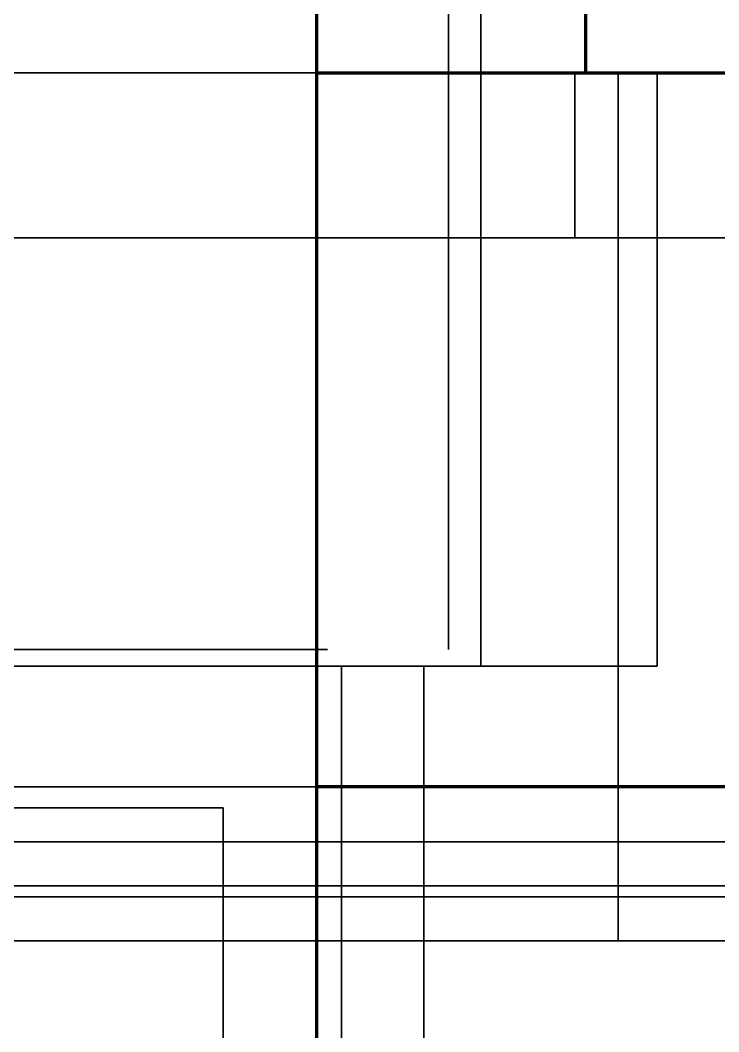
# Model space of a CAD drawing. Header units: millimetres. Extents: x 0 to 2208, y 0 to 420.
# Drawn here: x 190.488 to 193.031, y 229.659 to 233.342 of the extents above; entities that cross this region are included whole.
import ezdxf

# ---------------------------------------------------------------- set-up
doc = ezdxf.new("R2010")
doc.units = ezdxf.units.MM
doc.linetypes.add('IRAM-E-TRAZOS', pattern=[5, 4, -1])
doc.layers.add('01-VISIBLE', color=7, linetype='CONTINUOUS', lineweight=70)
doc.layers.add('02-OCULTA', color=4, linetype='IRAM-E-TRAZOS', lineweight=35)

msp = doc.modelspace()

# ---------------------------------------------------------------- linework, layer by layer
at = {"layer": '01-VISIBLE'}
msp.add_line((192.547, 233.1503), (192.547, 233.9703), dxfattribs=at)
for points in [[(191.567, 229.6203), (191.567, 229.7203), (191.567, 229.8203), (191.567, 229.9203), (191.567, 230.0203), (191.567, 230.1203), (191.567, 230.2203), (191.567, 230.3203), (191.567, 230.4203), (191.567, 230.5203), (191.567, 230.6203), (191.567, 230.7203), (191.567, 230.8203), (191.567, 230.9203), (191.567, 231.0203), (191.567, 231.1203), (191.567, 231.2203), (191.567, 231.3203), (191.567, 231.4203), (191.567, 231.5203), (191.567, 231.6203), (191.567, 231.7203), (191.567, 231.8203), (191.567, 231.9203), (191.567, 232.0203), (191.567, 232.1203), (191.567, 232.2203), (191.567, 232.3203), (191.567, 232.4203), (191.567, 232.5203), (191.567, 232.6203), (191.567, 232.7203), (191.567, 232.8203), (191.567, 232.9203), (191.567, 233.0203), (191.567, 233.1203), (191.567, 233.2203), (191.567, 233.3203), (191.567, 233.4203)], [(191.567, 233.1503), (191.6702, 233.1503), (191.7733, 233.1503), (191.8765, 233.1503), (191.9796, 233.1503), (192.0828, 233.1503), (192.1859, 233.1503), (192.2891, 233.1503), (192.3923, 233.1503), (192.4954, 233.1503), (192.5986, 233.1503), (192.7017, 233.1503), (192.8049, 233.1503), (192.9081, 233.1503), (193.0112, 233.1503), (193.1144, 233.1503), (193.2175, 233.1503), (193.3207, 233.1503), (193.4238, 233.1503), (193.527, 233.1503)], [(193.527, 230.5503), (193.4238, 230.5503), (193.3207, 230.5503), (193.2175, 230.5503), (193.1144, 230.5503), (193.0112, 230.5503), (192.9081, 230.5503), (192.8049, 230.5503), (192.7017, 230.5503), (192.5986, 230.5503), (192.4954, 230.5503), (192.3923, 230.5503), (192.2891, 230.5503), (192.1859, 230.5503), (192.0828, 230.5503), (191.9796, 230.5503), (191.8765, 230.5503), (191.7733, 230.5503), (191.6702, 230.5503), (191.567, 230.5503)]]:
    msp.add_lwpolyline(points, dxfattribs=at)
at = {"layer": '02-OCULTA'}
for p, q in [((192.047, 235.512), (192.047, 233.1511)), ((192.047, 233.1503), (192.047, 235.5103)), ((192.1646, 233.1503), (192.1646, 233.9703)), ((187.607, 233.1511), (192.047, 233.1511)), ((192.047, 233.1503), (187.607, 233.1503)), ((192.047, 233.1511), (192.047, 231.0503)), ((192.047, 231.0503), (192.047, 233.1503)), ((192.1646, 230.9903), (192.1646, 233.1503)), ((192.507, 232.5503), (192.507, 233.1503)), ((192.6646, 229.9899), (192.6646, 233.1503)), ((192.807, 230.9903), (192.807, 233.1503)), ((187.607, 231.0503), (192.047, 231.0503)), ((187.607, 231.0503), (192.047, 231.0503)), ((191.657, 127.8951), (191.657, 230.9903)), ((191.957, 127.8951), (191.957, 230.9903)), ((191.227, 229.4938), (191.227, 230.4738))]:
    msp.add_line(p, q, dxfattribs=at)
for points in [[(192.1646, 233.1503), (192.063, 233.1503), (191.9613, 233.1503), (191.8597, 233.1503), (191.7581, 233.1503), (191.6564, 233.1503), (191.5548, 233.1503), (191.4532, 233.1503), (191.3515, 233.1503), (191.2499, 233.1503), (191.1483, 233.1503), (191.0466, 233.1503), (190.945, 233.1503), (190.8433, 233.1503), (190.7417, 233.1503), (190.6401, 233.1503), (190.5384, 233.1503), (190.4368, 233.1503), (190.3352, 233.1503), (190.2335, 233.1503), (190.1319, 233.1503), (190.0303, 233.1503), (189.9286, 233.1503), (189.827, 233.1503)], [(192.1646, 233.1503), (192.063, 233.1503), (191.9613, 233.1503), (191.8597, 233.1503), (191.7581, 233.1503), (191.6564, 233.1503), (191.5548, 233.1503), (191.4532, 233.1503), (191.3515, 233.1503), (191.2499, 233.1503), (191.1483, 233.1503), (191.0466, 233.1503), (190.945, 233.1503), (190.8433, 233.1503), (190.7417, 233.1503), (190.6401, 233.1503), (190.5384, 233.1503), (190.4368, 233.1503), (190.3352, 233.1503), (190.2335, 233.1503), (190.1319, 233.1503), (190.0303, 233.1503), (189.9286, 233.1503), (189.827, 233.1503)], [(193.127, 233.1503), (193.027, 233.1503), (192.927, 233.1503), (192.827, 233.1503), (192.727, 233.1503), (192.627, 233.1503), (192.527, 233.1503), (192.427, 233.1503), (192.327, 233.1503), (192.227, 233.1503), (192.127, 233.1503), (192.027, 233.1503), (191.927, 233.1503), (191.827, 233.1503), (191.727, 233.1503), (191.627, 233.1503), (191.527, 233.1503), (191.427, 233.1503), (191.327, 233.1503), (191.227, 233.1503), (191.127, 233.1503), (191.027, 233.1503), (190.927, 233.1503), (190.827, 233.1503), (190.727, 233.1503), (190.627, 233.1503), (190.527, 233.1503), (190.427, 233.1503)], [(190.4314, 233.1503), (190.5322, 233.1503), (190.6329, 233.1503), (190.7337, 233.1503), (190.8344, 233.1503), (190.9351, 233.1503), (191.0359, 233.1503), (191.1366, 233.1503), (191.2374, 233.1503), (191.3381, 233.1503), (191.4389, 233.1503), (191.5396, 233.1503), (191.6403, 233.1503), (191.7411, 233.1503), (191.8418, 233.1503), (191.9426, 233.1503), (192.0433, 233.1503), (192.144, 233.1503), (192.2448, 233.1503), (192.3455, 233.1503), (192.4463, 233.1503), (192.547, 233.1503)], [(192.547, 233.1503), (192.4463, 233.1503), (192.3455, 233.1503), (192.2448, 233.1503), (192.144, 233.1503), (192.0433, 233.1503), (191.9426, 233.1503), (191.8418, 233.1503), (191.7411, 233.1503), (191.6403, 233.1503), (191.5396, 233.1503), (191.4389, 233.1503), (191.3381, 233.1503), (191.2374, 233.1503), (191.1366, 233.1503), (191.0359, 233.1503), (190.9351, 233.1503), (190.8344, 233.1503), (190.7337, 233.1503), (190.6329, 233.1503), (190.5322, 233.1503), (190.4314, 233.1503)], [(190.4351, 233.1503), (190.5364, 233.1503), (190.6377, 233.1503), (190.7391, 233.1503), (190.8404, 233.1503), (190.9418, 233.1503), (191.0431, 233.1503), (191.1445, 233.1503), (191.2458, 233.1503), (191.3471, 233.1503), (191.4485, 233.1503), (191.5498, 233.1503), (191.6512, 233.1503), (191.7525, 233.1503), (191.8539, 233.1503), (191.9552, 233.1503), (192.0565, 233.1503), (192.1579, 233.1503), (192.2592, 233.1503), (192.3606, 233.1503), (192.4619, 233.1503), (192.5633, 233.1503), (192.6646, 233.1503)], [(192.6646, 233.1503), (192.5633, 233.1503), (192.4619, 233.1503), (192.3606, 233.1503), (192.2592, 233.1503), (192.1579, 233.1503), (192.0565, 233.1503), (191.9552, 233.1503), (191.8539, 233.1503), (191.7525, 233.1503), (191.6512, 233.1503), (191.5498, 233.1503), (191.4485, 233.1503), (191.3471, 233.1503), (191.2458, 233.1503), (191.1445, 233.1503), (191.0431, 233.1503), (190.9418, 233.1503), (190.8404, 233.1503), (190.7391, 233.1503), (190.6377, 233.1503), (190.5364, 233.1503), (190.4351, 233.1503)], [(190.4368, 233.1503), (190.5384, 233.1503), (190.6401, 233.1503), (190.7417, 233.1503), (190.8433, 233.1503), (190.945, 233.1503), (191.0466, 233.1503), (191.1483, 233.1503), (191.2499, 233.1503), (191.3515, 233.1503), (191.4532, 233.1503), (191.5548, 233.1503), (191.6564, 233.1503), (191.7581, 233.1503), (191.8597, 233.1503), (191.9613, 233.1503), (192.063, 233.1503), (192.1646, 233.1503)], [(190.4368, 233.1503), (190.5384, 233.1503), (190.6401, 233.1503), (190.7417, 233.1503), (190.8433, 233.1503), (190.945, 233.1503), (191.0466, 233.1503), (191.1483, 233.1503), (191.2499, 233.1503), (191.3515, 233.1503), (191.4532, 233.1503), (191.5548, 233.1503), (191.6564, 233.1503), (191.7581, 233.1503), (191.8597, 233.1503), (191.9613, 233.1503), (192.063, 233.1503), (192.1646, 233.1503)], [(190.4411, 233.1503), (190.5435, 233.1503), (190.6458, 233.1503), (190.7482, 233.1503), (190.8505, 233.1503), (190.9529, 233.1503), (191.0552, 233.1503), (191.1576, 233.1503), (191.2599, 233.1503), (191.3623, 233.1503), (191.4646, 233.1503), (191.567, 233.1503)], [(193.107, 233.1503), (193.0045, 233.1503), (192.902, 233.1503), (192.7995, 233.1503), (192.697, 233.1503), (192.5945, 233.1503), (192.492, 233.1503), (192.3895, 233.1503), (192.287, 233.1503), (192.1845, 233.1503), (192.082, 233.1503), (191.9795, 233.1503), (191.877, 233.1503), (191.7745, 233.1503), (191.672, 233.1503), (191.5695, 233.1503), (191.467, 233.1503), (191.3645, 233.1503), (191.262, 233.1503), (191.1595, 233.1503), (191.057, 233.1503), (190.9545, 233.1503), (190.852, 233.1503), (190.7495, 233.1503), (190.647, 233.1503), (190.5445, 233.1503), (190.442, 233.1503)], [(192.807, 233.1503), (192.7042, 233.1503), (192.6015, 233.1503), (192.4987, 233.1503), (192.396, 233.1503), (192.2932, 233.1503), (192.1904, 233.1503), (192.0877, 233.1503), (191.9849, 233.1503), (191.8822, 233.1503), (191.7794, 233.1503), (191.6767, 233.1503), (191.5739, 233.1503), (191.4711, 233.1503), (191.3684, 233.1503), (191.2656, 233.1503), (191.1629, 233.1503), (191.0601, 233.1503), (190.9573, 233.1503), (190.8546, 233.1503), (190.7518, 233.1503), (190.6491, 233.1503), (190.5463, 233.1503), (190.4436, 233.1503)], [(192.507, 233.1503), (192.4039, 233.1503), (192.3008, 233.1503), (192.1978, 233.1503), (192.0947, 233.1503), (191.9916, 233.1503), (191.8885, 233.1503), (191.7855, 233.1503), (191.6824, 233.1503), (191.5793, 233.1503), (191.4762, 233.1503), (191.3732, 233.1503), (191.2701, 233.1503), (191.167, 233.1503), (191.0639, 233.1503), (190.9608, 233.1503), (190.8578, 233.1503), (190.7547, 233.1503), (190.6516, 233.1503), (190.5485, 233.1503), (190.4455, 233.1503)], [(190.483, 233.1503), (190.5839, 233.1503), (190.6848, 233.1503), (190.7858, 233.1503), (190.8867, 233.1503), (190.9876, 233.1503), (191.0885, 233.1503), (191.1895, 233.1503), (191.2904, 233.1503), (191.3913, 233.1503), (191.4922, 233.1503), (191.5932, 233.1503), (191.6941, 233.1503), (191.795, 233.1503), (191.8959, 233.1503), (191.9968, 233.1503), (192.0978, 233.1503), (192.1987, 233.1503), (192.2996, 233.1503), (192.4005, 233.1503), (192.5015, 233.1503), (192.6024, 233.1503), (192.7033, 233.1503), (192.8042, 233.1503), (192.9052, 233.1503), (193.0061, 233.1503), (193.107, 233.1503)], [(190.4836, 233.1503), (190.5846, 233.1503), (190.6856, 233.1503), (190.7867, 233.1503), (190.8877, 233.1503), (190.9887, 233.1503), (191.0897, 233.1503), (191.1907, 233.1503), (191.2917, 233.1503), (191.3928, 233.1503), (191.4938, 233.1503), (191.5948, 233.1503), (191.6958, 233.1503), (191.7968, 233.1503), (191.8978, 233.1503), (191.9989, 233.1503), (192.0999, 233.1503), (192.2009, 233.1503), (192.3019, 233.1503), (192.4029, 233.1503), (192.5039, 233.1503), (192.605, 233.1503), (192.706, 233.1503), (192.807, 233.1503)], [(190.4844, 233.1503), (190.5855, 233.1503), (190.6866, 233.1503), (190.7878, 233.1503), (190.8889, 233.1503), (190.99, 233.1503), (191.0912, 233.1503), (191.1923, 233.1503), (191.2934, 233.1503), (191.3945, 233.1503), (191.4957, 233.1503), (191.5968, 233.1503), (191.6979, 233.1503), (191.7991, 233.1503), (191.9002, 233.1503), (192.0013, 233.1503), (192.1025, 233.1503), (192.2036, 233.1503), (192.3047, 233.1503), (192.4059, 233.1503), (192.507, 233.1503)], [(193.107, 232.5503), (193.0045, 232.5503), (192.902, 232.5503), (192.7995, 232.5503), (192.697, 232.5503), (192.5945, 232.5503), (192.492, 232.5503), (192.3895, 232.5503), (192.287, 232.5503), (192.1845, 232.5503), (192.082, 232.5503), (191.9795, 232.5503), (191.877, 232.5503), (191.7745, 232.5503), (191.672, 232.5503), (191.5695, 232.5503), (191.467, 232.5503), (191.3645, 232.5503), (191.262, 232.5503), (191.1595, 232.5503), (191.057, 232.5503), (190.9545, 232.5503), (190.852, 232.5503), (190.7495, 232.5503), (190.647, 232.5503), (190.5445, 232.5503), (190.442, 232.5503)], [(192.507, 232.5503), (192.4039, 232.5503), (192.3008, 232.5503), (192.1978, 232.5503), (192.0947, 232.5503), (191.9916, 232.5503), (191.8885, 232.5503), (191.7855, 232.5503), (191.6824, 232.5503), (191.5793, 232.5503), (191.4762, 232.5503), (191.3732, 232.5503), (191.2701, 232.5503), (191.167, 232.5503), (191.0639, 232.5503), (190.9608, 232.5503), (190.8578, 232.5503), (190.7547, 232.5503), (190.6516, 232.5503), (190.5485, 232.5503), (190.4455, 232.5503)], [(190.483, 232.5503), (190.5839, 232.5503), (190.6848, 232.5503), (190.7858, 232.5503), (190.8867, 232.5503), (190.9876, 232.5503), (191.0885, 232.5503), (191.1895, 232.5503), (191.2904, 232.5503), (191.3913, 232.5503), (191.4922, 232.5503), (191.5932, 232.5503), (191.6941, 232.5503), (191.795, 232.5503), (191.8959, 232.5503), (191.9968, 232.5503), (192.0978, 232.5503), (192.1987, 232.5503), (192.2996, 232.5503), (192.4005, 232.5503), (192.5015, 232.5503), (192.6024, 232.5503), (192.7033, 232.5503), (192.8042, 232.5503), (192.9052, 232.5503), (193.0061, 232.5503), (193.107, 232.5503)], [(190.4844, 232.5503), (190.5855, 232.5503), (190.6866, 232.5503), (190.7878, 232.5503), (190.8889, 232.5503), (190.99, 232.5503), (191.0912, 232.5503), (191.1923, 232.5503), (191.2934, 232.5503), (191.3945, 232.5503), (191.4957, 232.5503), (191.5968, 232.5503), (191.6979, 232.5503), (191.7991, 232.5503), (191.9002, 232.5503), (192.0013, 232.5503), (192.1025, 232.5503), (192.2036, 232.5503), (192.3047, 232.5503), (192.4059, 232.5503), (192.507, 232.5503)], [(192.1646, 230.9903), (192.063, 230.9903), (191.9613, 230.9903), (191.8597, 230.9903), (191.7581, 230.9903), (191.6564, 230.9903), (191.5548, 230.9903), (191.4532, 230.9903), (191.3515, 230.9903), (191.2499, 230.9903), (191.1483, 230.9903), (191.0466, 230.9903), (190.945, 230.9903), (190.8433, 230.9903), (190.7417, 230.9903), (190.6401, 230.9903), (190.5384, 230.9903), (190.4368, 230.9903), (190.3352, 230.9903), (190.2335, 230.9903), (190.1319, 230.9903), (190.0303, 230.9903), (189.9286, 230.9903), (189.827, 230.9903)], [(191.957, 230.9903), (191.8556, 230.9903), (191.7541, 230.9903), (191.6527, 230.9903), (191.5513, 230.9903), (191.4499, 230.9903), (191.3484, 230.9903), (191.247, 230.9903), (191.1456, 230.9903), (191.0441, 230.9903), (190.9427, 230.9903), (190.8413, 230.9903), (190.7399, 230.9903), (190.6384, 230.9903), (190.537, 230.9903), (190.4356, 230.9903), (190.3341, 230.9903), (190.2327, 230.9903), (190.1313, 230.9903), (190.0299, 230.9903), (189.9284, 230.9903), (189.827, 230.9903)], [(191.657, 230.9903), (191.5553, 230.9903), (191.4537, 230.9903), (191.352, 230.9903), (191.2503, 230.9903), (191.1487, 230.9903), (191.047, 230.9903), (190.9453, 230.9903), (190.8437, 230.9903), (190.742, 230.9903), (190.6403, 230.9903), (190.5387, 230.9903), (190.437, 230.9903), (190.3353, 230.9903), (190.2337, 230.9903), (190.132, 230.9903), (190.0303, 230.9903), (189.9287, 230.9903), (189.827, 230.9903)], [(190.4356, 230.9903), (190.537, 230.9903), (190.6384, 230.9903), (190.7399, 230.9903), (190.8413, 230.9903), (190.9427, 230.9903), (191.0441, 230.9903), (191.1456, 230.9903), (191.247, 230.9903), (191.3484, 230.9903), (191.4499, 230.9903), (191.5513, 230.9903), (191.6527, 230.9903), (191.7541, 230.9903), (191.8556, 230.9903), (191.957, 230.9903)], [(190.4368, 230.9903), (190.5384, 230.9903), (190.6401, 230.9903), (190.7417, 230.9903), (190.8433, 230.9903), (190.945, 230.9903), (191.0466, 230.9903), (191.1483, 230.9903), (191.2499, 230.9903), (191.3515, 230.9903), (191.4532, 230.9903), (191.5548, 230.9903), (191.6564, 230.9903), (191.7581, 230.9903), (191.8597, 230.9903), (191.9613, 230.9903), (192.063, 230.9903), (192.1646, 230.9903)], [(190.437, 230.9903), (190.5387, 230.9903), (190.6403, 230.9903), (190.742, 230.9903), (190.8437, 230.9903), (190.9453, 230.9903), (191.047, 230.9903), (191.1487, 230.9903), (191.2503, 230.9903), (191.352, 230.9903), (191.4537, 230.9903), (191.5553, 230.9903), (191.657, 230.9903)], [(192.807, 230.9903), (192.7042, 230.9903), (192.6015, 230.9903), (192.4987, 230.9903), (192.396, 230.9903), (192.2932, 230.9903), (192.1904, 230.9903), (192.0877, 230.9903), (191.9849, 230.9903), (191.8822, 230.9903), (191.7794, 230.9903), (191.6767, 230.9903), (191.5739, 230.9903), (191.4711, 230.9903), (191.3684, 230.9903), (191.2656, 230.9903), (191.1629, 230.9903), (191.0601, 230.9903), (190.9573, 230.9903), (190.8546, 230.9903), (190.7518, 230.9903), (190.6491, 230.9903), (190.5463, 230.9903), (190.4436, 230.9903)], [(190.4836, 230.9903), (190.5846, 230.9903), (190.6856, 230.9903), (190.7867, 230.9903), (190.8877, 230.9903), (190.9887, 230.9903), (191.0897, 230.9903), (191.1907, 230.9903), (191.2917, 230.9903), (191.3928, 230.9903), (191.4938, 230.9903), (191.5948, 230.9903), (191.6958, 230.9903), (191.7968, 230.9903), (191.8978, 230.9903), (191.9989, 230.9903), (192.0999, 230.9903), (192.2009, 230.9903), (192.3019, 230.9903), (192.4029, 230.9903), (192.5039, 230.9903), (192.605, 230.9903), (192.706, 230.9903), (192.807, 230.9903)], [(190.427, 230.5503), (190.527, 230.5503), (190.627, 230.5503), (190.727, 230.5503), (190.827, 230.5503), (190.927, 230.5503), (191.027, 230.5503), (191.127, 230.5503), (191.227, 230.5503), (191.327, 230.5503), (191.427, 230.5503), (191.527, 230.5503), (191.627, 230.5503), (191.727, 230.5503), (191.827, 230.5503), (191.927, 230.5503), (192.027, 230.5503), (192.127, 230.5503), (192.227, 230.5503), (192.327, 230.5503), (192.427, 230.5503), (192.527, 230.5503), (192.627, 230.5503), (192.727, 230.5503), (192.827, 230.5503), (192.927, 230.5503), (193.027, 230.5503), (193.127, 230.5503)], [(191.567, 230.5503), (191.4646, 230.5503), (191.3623, 230.5503), (191.2599, 230.5503), (191.1576, 230.5503), (191.0552, 230.5503), (190.9529, 230.5503), (190.8505, 230.5503), (190.7482, 230.5503), (190.6458, 230.5503), (190.5435, 230.5503), (190.4411, 230.5503)], [(191.227, 230.4738), (191.1193, 230.4738), (191.0116, 230.4738), (190.9039, 230.4738), (190.7962, 230.4738), (190.6885, 230.4738), (190.5808, 230.4738), (190.4732, 230.4738), (190.3655, 230.4738), (190.2578, 230.4738), (190.1501, 230.4738), (190.0424, 230.4738), (189.9347, 230.4738), (189.827, 230.4738)], [(190.427, 230.4738), (190.527, 230.4738), (190.627, 230.4738), (190.727, 230.4738), (190.827, 230.4738), (190.927, 230.4738), (191.027, 230.4738), (191.127, 230.4738), (191.227, 230.4738)], [(190.427, 230.3503), (190.527, 230.3503), (190.627, 230.3503), (190.727, 230.3503), (190.827, 230.3503), (190.927, 230.3503), (191.027, 230.3503), (191.127, 230.3503), (191.227, 230.3503), (191.327, 230.3503), (191.427, 230.3503), (191.527, 230.3503), (191.627, 230.3503), (191.727, 230.3503), (191.827, 230.3503), (191.927, 230.3503), (192.027, 230.3503), (192.127, 230.3503), (192.227, 230.3503), (192.327, 230.3503), (192.427, 230.3503), (192.527, 230.3503), (192.627, 230.3503), (192.727, 230.3503), (192.827, 230.3503), (192.927, 230.3503), (193.027, 230.3503), (193.127, 230.3503)], [(193.127, 230.3503), (193.027, 230.3503), (192.927, 230.3503), (192.827, 230.3503), (192.727, 230.3503), (192.627, 230.3503), (192.527, 230.3503), (192.427, 230.3503), (192.327, 230.3503), (192.227, 230.3503), (192.127, 230.3503), (192.027, 230.3503), (191.927, 230.3503), (191.827, 230.3503), (191.727, 230.3503), (191.627, 230.3503), (191.527, 230.3503), (191.427, 230.3503), (191.327, 230.3503), (191.227, 230.3503), (191.127, 230.3503), (191.027, 230.3503), (190.927, 230.3503), (190.827, 230.3503), (190.727, 230.3503), (190.627, 230.3503), (190.527, 230.3503), (190.427, 230.3503)], [(190.4273, 230.3503), (190.5274, 230.3503), (190.6275, 230.3503), (190.7275, 230.3503), (190.8276, 230.3503), (190.9276, 230.3503), (191.0277, 230.3503), (191.1277, 230.3503), (191.2278, 230.3503), (191.3279, 230.3503), (191.4279, 230.3503), (191.528, 230.3503), (191.628, 230.3503), (191.7281, 230.3503), (191.8281, 230.3503), (191.9282, 230.3503), (192.0283, 230.3503), (192.1283, 230.3503), (192.2284, 230.3503), (192.3284, 230.3503), (192.4285, 230.3503), (192.5285, 230.3503), (192.6286, 230.3503), (192.7287, 230.3503), (192.8287, 230.3503), (192.9288, 230.3503), (193.0288, 230.3503), (193.1289, 230.3503)], [(193.1289, 230.3503), (193.0288, 230.3503), (192.9288, 230.3503), (192.8287, 230.3503), (192.7287, 230.3503), (192.6286, 230.3503), (192.5285, 230.3503), (192.4285, 230.3503), (192.3284, 230.3503), (192.2284, 230.3503), (192.1283, 230.3503), (192.0283, 230.3503), (191.9282, 230.3503), (191.8281, 230.3503), (191.7281, 230.3503), (191.628, 230.3503), (191.528, 230.3503), (191.4279, 230.3503), (191.3279, 230.3503), (191.2278, 230.3503), (191.1277, 230.3503), (191.0277, 230.3503), (190.9276, 230.3503), (190.8276, 230.3503), (190.7275, 230.3503), (190.6275, 230.3503), (190.5274, 230.3503), (190.4273, 230.3503)], [(193.1211, 230.3503), (193.0182, 230.3503), (192.9152, 230.3503), (192.8123, 230.3503), (192.7094, 230.3503), (192.6064, 230.3503), (192.5035, 230.3503), (192.4005, 230.3503), (192.2976, 230.3503), (192.1946, 230.3503), (192.0917, 230.3503), (191.9888, 230.3503), (191.8858, 230.3503), (191.7829, 230.3503), (191.6799, 230.3503), (191.577, 230.3503), (191.4741, 230.3503), (191.3711, 230.3503), (191.2682, 230.3503), (191.1652, 230.3503), (191.0623, 230.3503), (190.9594, 230.3503), (190.8564, 230.3503), (190.7535, 230.3503), (190.6505, 230.3503), (190.5476, 230.3503), (190.4446, 230.3503)], [(190.4864, 230.3503), (190.5879, 230.3503), (190.6893, 230.3503), (190.7908, 230.3503), (190.8922, 230.3503), (190.9937, 230.3503), (191.0951, 230.3503), (191.1966, 230.3503), (191.298, 230.3503), (191.3995, 230.3503), (191.5009, 230.3503), (191.6024, 230.3503), (191.7038, 230.3503), (191.8053, 230.3503), (191.9067, 230.3503), (192.0082, 230.3503), (192.1096, 230.3503), (192.2111, 230.3503), (192.3125, 230.3503), (192.414, 230.3503), (192.5154, 230.3503), (192.6169, 230.3503), (192.7183, 230.3503), (192.8198, 230.3503), (192.9212, 230.3503), (193.0227, 230.3503), (193.1241, 230.3503)], [(190.427, 230.1899), (190.527, 230.1899), (190.627, 230.1899), (190.727, 230.1899), (190.827, 230.1899), (190.927, 230.1899), (191.027, 230.1899), (191.127, 230.1899), (191.227, 230.1899), (191.327, 230.1899), (191.427, 230.1899), (191.527, 230.1899), (191.627, 230.1899), (191.727, 230.1899), (191.827, 230.1899), (191.927, 230.1899), (192.027, 230.1899), (192.127, 230.1899), (192.227, 230.1899), (192.327, 230.1899), (192.427, 230.1899), (192.527, 230.1899), (192.627, 230.1899), (192.727, 230.1899), (192.827, 230.1899), (192.927, 230.1899), (193.027, 230.1899), (193.127, 230.1899)], [(193.1211, 230.1899), (193.0182, 230.1899), (192.9152, 230.1899), (192.8123, 230.1899), (192.7094, 230.1899), (192.6064, 230.1899), (192.5035, 230.1899), (192.4005, 230.1899), (192.2976, 230.1899), (192.1946, 230.1899), (192.0917, 230.1899), (191.9888, 230.1899), (191.8858, 230.1899), (191.7829, 230.1899), (191.6799, 230.1899), (191.577, 230.1899), (191.4741, 230.1899), (191.3711, 230.1899), (191.2682, 230.1899), (191.1652, 230.1899), (191.0623, 230.1899), (190.9594, 230.1899), (190.8564, 230.1899), (190.7535, 230.1899), (190.6505, 230.1899), (190.5476, 230.1899), (190.4446, 230.1899)], [(190.427, 230.1503), (190.527, 230.1503), (190.627, 230.1503), (190.727, 230.1503), (190.827, 230.1503), (190.927, 230.1503), (191.027, 230.1503), (191.127, 230.1503), (191.227, 230.1503), (191.327, 230.1503), (191.427, 230.1503), (191.527, 230.1503), (191.627, 230.1503), (191.727, 230.1503), (191.827, 230.1503), (191.927, 230.1503), (192.027, 230.1503), (192.127, 230.1503), (192.227, 230.1503), (192.327, 230.1503), (192.427, 230.1503), (192.527, 230.1503), (192.627, 230.1503), (192.727, 230.1503), (192.827, 230.1503), (192.927, 230.1503), (193.027, 230.1503), (193.127, 230.1503)], [(190.427, 230.1503), (190.527, 230.1503), (190.627, 230.1503), (190.727, 230.1503), (190.827, 230.1503), (190.927, 230.1503), (191.027, 230.1503), (191.127, 230.1503), (191.227, 230.1503), (191.327, 230.1503), (191.427, 230.1503), (191.527, 230.1503), (191.627, 230.1503), (191.727, 230.1503), (191.827, 230.1503), (191.927, 230.1503), (192.027, 230.1503), (192.127, 230.1503), (192.227, 230.1503), (192.327, 230.1503), (192.427, 230.1503), (192.527, 230.1503), (192.627, 230.1503), (192.727, 230.1503), (192.827, 230.1503), (192.927, 230.1503), (193.027, 230.1503), (193.127, 230.1503)], [(190.4273, 229.9899), (190.5274, 229.9899), (190.6275, 229.9899), (190.7275, 229.9899), (190.8276, 229.9899), (190.9276, 229.9899), (191.0277, 229.9899), (191.1277, 229.9899), (191.2278, 229.9899), (191.3279, 229.9899), (191.4279, 229.9899), (191.528, 229.9899), (191.628, 229.9899), (191.7281, 229.9899), (191.8281, 229.9899), (191.9282, 229.9899), (192.0283, 229.9899), (192.1283, 229.9899), (192.2284, 229.9899), (192.3284, 229.9899), (192.4285, 229.9899), (192.5285, 229.9899), (192.6286, 229.9899), (192.7287, 229.9899), (192.8287, 229.9899), (192.9288, 229.9899), (193.0288, 229.9899), (193.1289, 229.9899)], [(193.1289, 229.9899), (193.0288, 229.9899), (192.9288, 229.9899), (192.8287, 229.9899), (192.7287, 229.9899), (192.6286, 229.9899), (192.5285, 229.9899), (192.4285, 229.9899), (192.3284, 229.9899), (192.2284, 229.9899), (192.1283, 229.9899), (192.0283, 229.9899), (191.9282, 229.9899), (191.8281, 229.9899), (191.7281, 229.9899), (191.628, 229.9899), (191.528, 229.9899), (191.4279, 229.9899), (191.3279, 229.9899), (191.2278, 229.9899), (191.1277, 229.9899), (191.0277, 229.9899), (190.9276, 229.9899), (190.8276, 229.9899), (190.7275, 229.9899), (190.6275, 229.9899), (190.5274, 229.9899), (190.4273, 229.9899)], [(190.4351, 229.9899), (190.5364, 229.9899), (190.6377, 229.9899), (190.7391, 229.9899), (190.8404, 229.9899), (190.9418, 229.9899), (191.0431, 229.9899), (191.1445, 229.9899), (191.2458, 229.9899), (191.3471, 229.9899), (191.4485, 229.9899), (191.5498, 229.9899), (191.6512, 229.9899), (191.7525, 229.9899), (191.8539, 229.9899), (191.9552, 229.9899), (192.0565, 229.9899), (192.1579, 229.9899), (192.2592, 229.9899), (192.3606, 229.9899), (192.4619, 229.9899), (192.5633, 229.9899), (192.6646, 229.9899)], [(192.6646, 229.9899), (192.5633, 229.9899), (192.4619, 229.9899), (192.3606, 229.9899), (192.2592, 229.9899), (192.1579, 229.9899), (192.0565, 229.9899), (191.9552, 229.9899), (191.8539, 229.9899), (191.7525, 229.9899), (191.6512, 229.9899), (191.5498, 229.9899), (191.4485, 229.9899), (191.3471, 229.9899), (191.2458, 229.9899), (191.1445, 229.9899), (191.0431, 229.9899), (190.9418, 229.9899), (190.8404, 229.9899), (190.7391, 229.9899), (190.6377, 229.9899), (190.5364, 229.9899), (190.4351, 229.9899)]]:
    msp.add_lwpolyline(points, dxfattribs=at)

doc.saveas('drawing.dxf')
